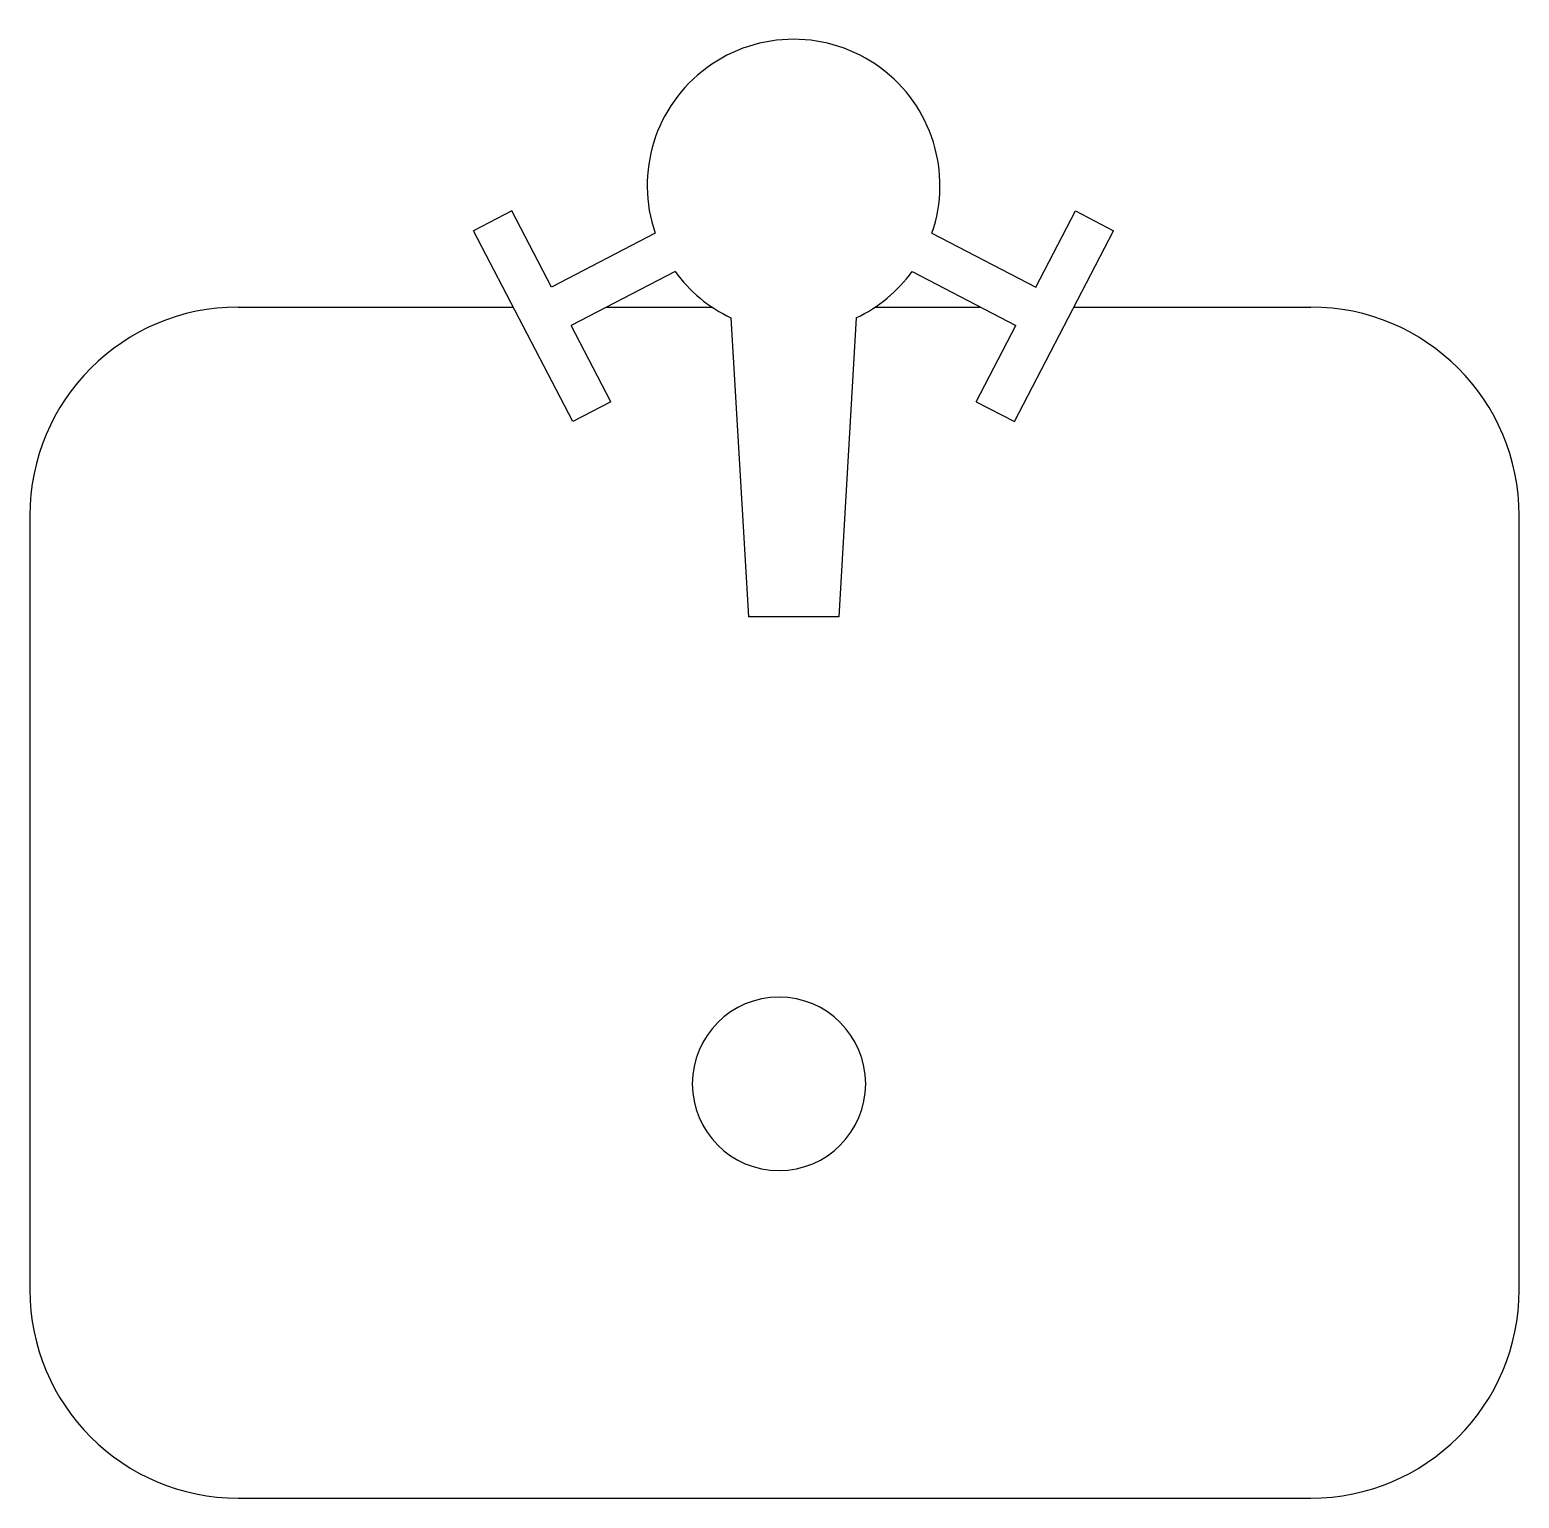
# Model space of a CAD drawing. Header units: millimetres. Extents: x 709.8 to 759.8, y 623.5 to 672.8.
import ezdxf

# ---------------------------------------------------------------- set-up
doc = ezdxf.new("R2010")
doc.units = ezdxf.units.MM

msp = doc.modelspace()

# ---------------------------------------------------------------- linework, layer by layer
for p, q in [((725.98, 666.746), (724.698, 666.079)), ((727.313, 664.183), (725.98, 666.746)), ((743.573, 664.183), (744.906, 666.746)), ((744.906, 666.746), (746.187, 666.079)), ((728.031, 659.672), (724.698, 666.079)), ((742.855, 659.672), (746.187, 666.079)), ((730.797, 665.995), (727.313, 664.183)), ((740.089, 665.995), (743.573, 664.183)), ((731.463, 664.713), (727.979, 662.901)), ((739.422, 664.713), (742.907, 662.901)), ((716.802, 663.517), (726.031, 663.517)), ((729.163, 663.517), (732.703, 663.517)), ((738.183, 663.517), (741.723, 663.517)), ((744.855, 663.517), (752.802, 663.517)), ((733.338, 663.156), (733.924, 653.112)), ((737.547, 663.156), (736.962, 653.112)), ((729.312, 660.338), (727.979, 662.901)), ((741.574, 660.338), (742.907, 662.901)), ((729.312, 660.338), (728.031, 659.672)), ((741.574, 660.338), (742.855, 659.672)), ((709.802, 656.517), (709.802, 630.517)), ((759.802, 630.517), (759.802, 656.517)), ((736.962, 653.112), (733.924, 653.112)), ((716.802, 623.517), (752.802, 623.517))]:
    msp.add_line(p, q)
for centre, start, end in [((716.802, 656.517), 90, 180), ((752.802, 656.517), 0, 90), ((716.802, 630.517), 180, 270), ((752.802, 630.517), 270, 0)]:
    msp.add_arc(centre, 7, start, end)
for centre, major_axis, start_param, end_param in [((735.443, 667.597), (3.475, -3.475), 0.453349, 4.25904), ((735.443, 667.597), (3.475, -3.475), 4.55403, 5.055254), ((735.443, 667.597), (3.475, 3.475), 4.369524, 4.870748), ((734.954, 637.432), (-2.058, 2.058), 0.785398, 7.068583)]:
    msp.add_ellipse(centre, major_axis=major_axis, ratio=1, start_param=start_param, end_param=end_param)

doc.saveas('drawing.dxf')
